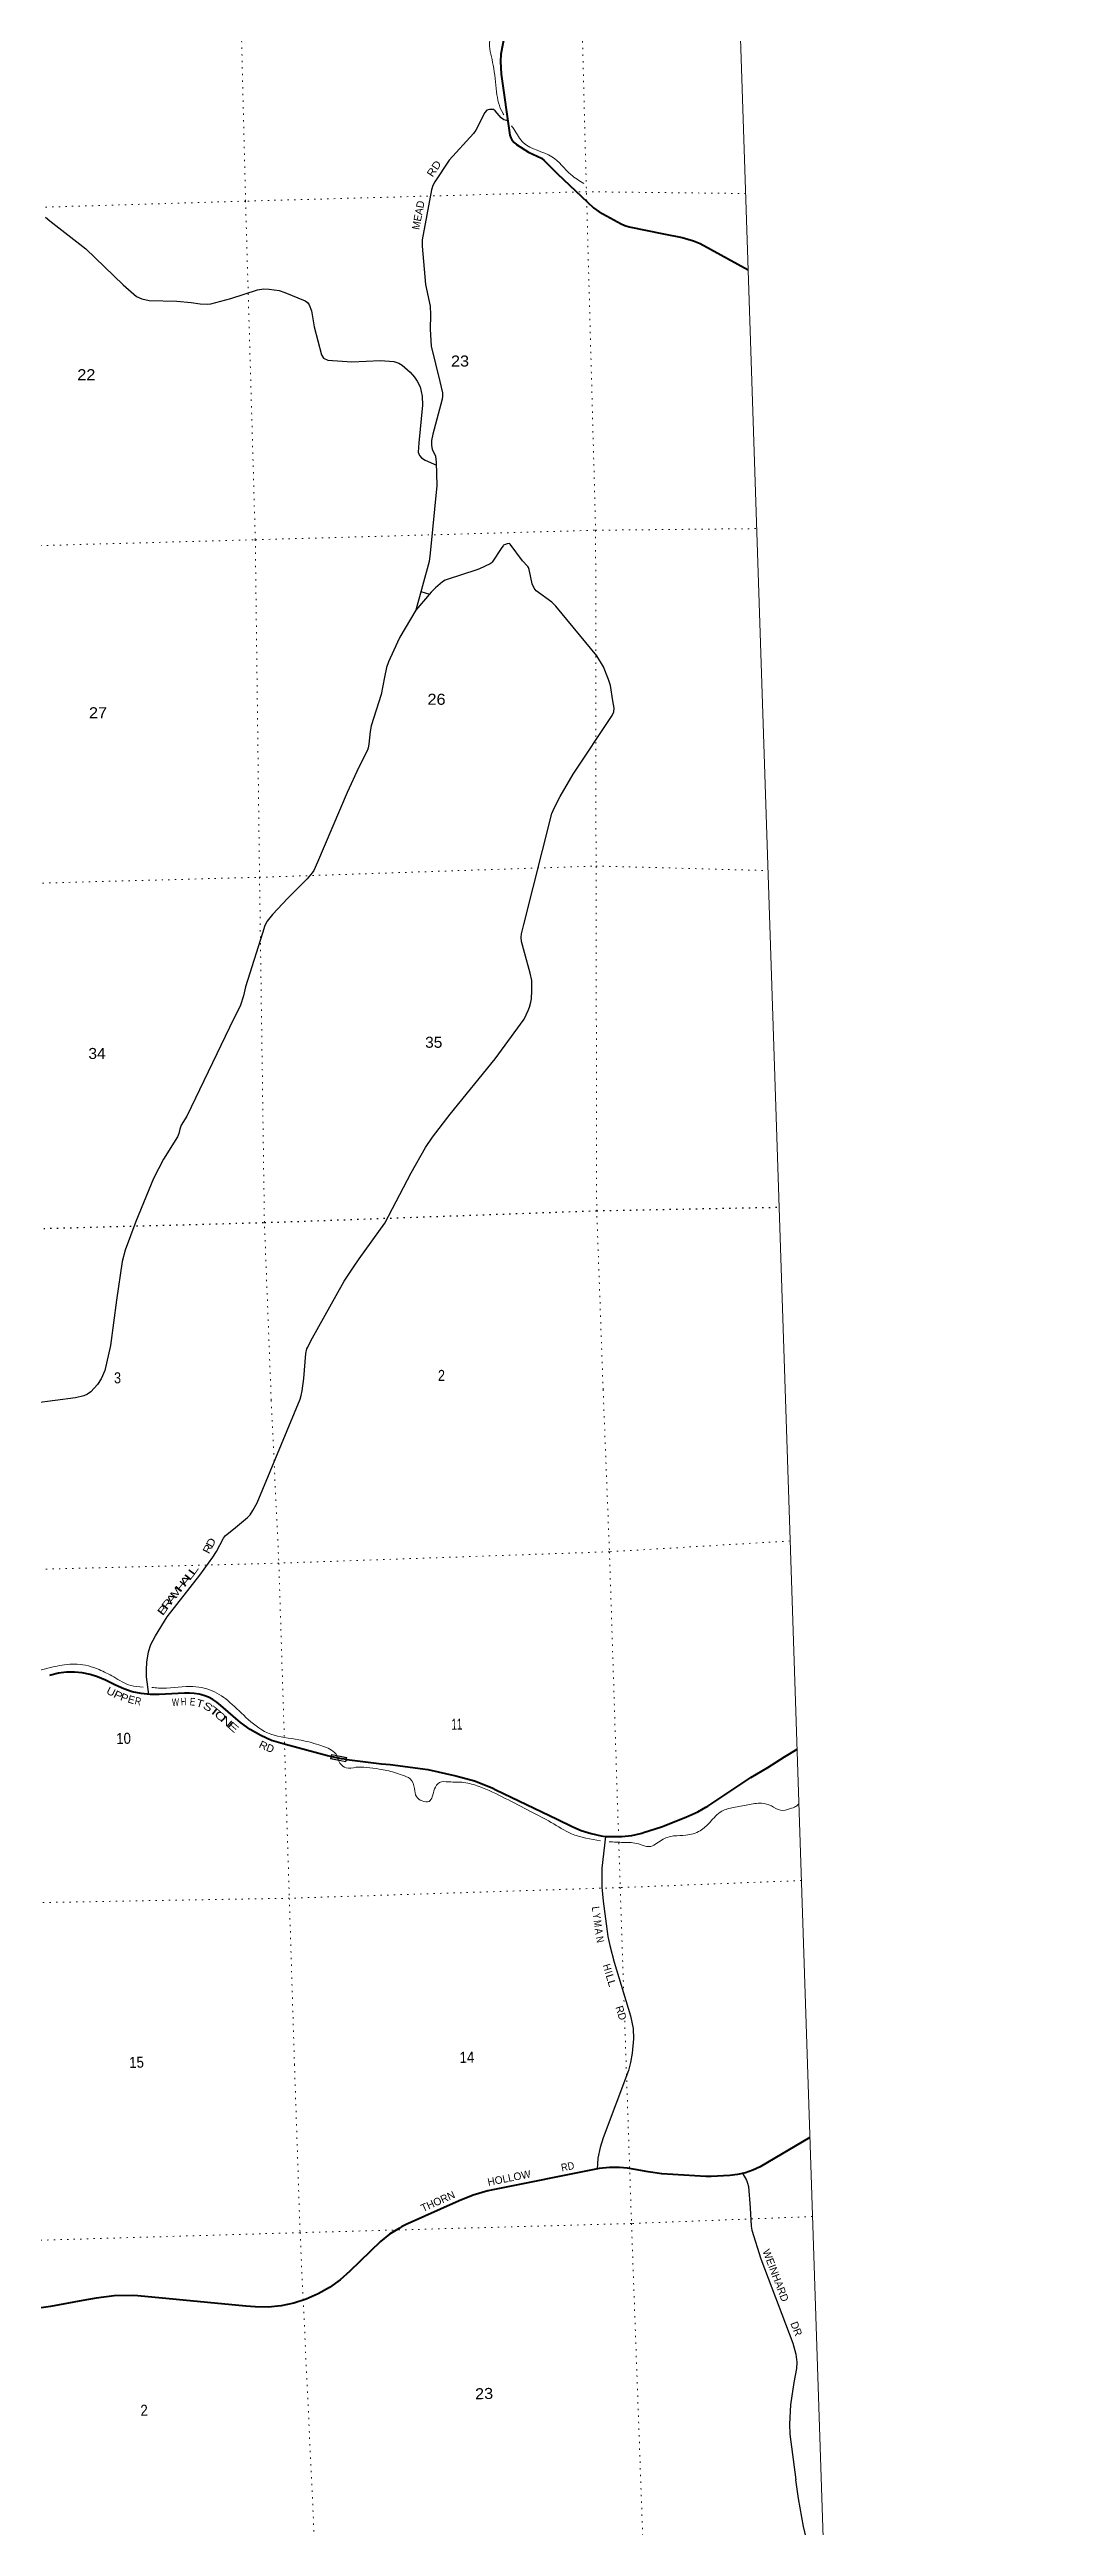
# Model space of a CAD drawing. Header units: feet. Extents: x 505285 to 763886, y -543582 to -353855.
# Drawn here: x 747702 to 763886, y -417689 to -378400 of the extents above; entities that cross this region are included whole.
import ezdxf
from ezdxf.enums import TextEntityAlignment as Align

# ---------------------------------------------------------------- set-up
doc = ezdxf.new("R2010")
doc.units = ezdxf.units.FT
doc.header["$LTSCALE"] = 70
doc.linetypes.add('DOTTED', pattern=[1.5, 0.3, -1.2])
for name, color, linetype, lineweight in [('26', 7, 'Continuous', 40), ('27', 7, 'Continuous', 13), ('29', 7, 'Continuous', 25), ('30', 7, 'Continuous', 13), ('39', 7, 'Continuous', 13), ('4', 7, 'Continuous', 13), ('6', 7, 'DOTTED', 25), ('61', 7, 'Continuous', 13), ('7', 7, 'DOTTED', 13)]:
    doc.layers.add(name, color=color, linetype=linetype, lineweight=lineweight)

msp = doc.modelspace()

# ---------------------------------------------------------------- linework, layer by layer
at = {"layer": '26'}
for points in [[(754949.76, -377983.5), (754857.69, -378472.68), (754850.58, -378591.14), (754861.4, -378788.09), (754999.01, -379755.74), (755011.86, -379798.17), (755030.99, -379834.34), (755065.01, -379872.64), (755102.33, -379905.07), (755296.77, -380024.96), (755501.96, -380123.68), (755543.71, -380157.07), (755755.49, -380372.99), (756327, -380912.3), (756416.27, -380974.74), (756764.97, -381166.22), (756822.38, -381191.75), (756888.23, -381212.35), (757434.92, -381323.65), (757731.44, -381383.5), (757911.04, -381436.42), (758013.81, -381477.86), (758777.7, -381893.88)], [(752413.98, -405524.82), (752328.37, -405511.09), (752255.02, -405496.06), (752107.44, -405463.34), (751441.08, -405286.82), (751403.66, -405277.36), (751222.74, -405219.31), (751048.89, -405142.66), (750883.99, -405048.26), (750729.87, -404937.15), (750414.35, -404664.78), (750354.25, -404615.37), (750289.31, -404572.52), (750220.25, -404536.68), (750147.83, -404508.27), (750072.82, -404487.58), (749996.07, -404474.84), (749918.41, -404470.19), (749841.78, -404473.59), (749437.02, -404492.37), (749294.31, -404492.24), (749152.39, -404477.19), (749012.82, -404447.4), (748877.13, -404403.18), (748746.81, -404345.01), (748723.43, -404332.79), (748589.44, -404266.11), (748464.06, -404209.55), (748343.91, -404172.76), (748220.57, -404148.73), (748095.4, -404137.73), (747969.76, -404139.87), (747845.03, -404155.13), (747722.58, -404183.35), (747700.02, -404190.05)], [(752413.98, -405524.82), (752964.8, -405593.46), (753100.68, -405602.3), (753698.99, -405684.4), (754144.89, -405779.9), (754437.04, -405862.45), (754718.96, -405975.08), (754778.17, -406003.23), (755747.15, -406470.04), (755994.94, -406592.17), (756130.58, -406650.27), (756286.23, -406699.27), (756446.14, -406731.73), (756515.11, -406745.2), (756608.58, -406747.3), (756771.74, -406745.81), (756933.86, -406727.26), (757068.16, -406697.42), (757093.26, -406691.85), (757118.16, -406683.8), (757402.11, -406592.02), (757789.34, -406437.23), (757979.24, -406351.57), (758103.53, -406281.73), (758136.75, -406261.58), (758818.64, -405810.15), (759088.32, -405647.87), (759352.38, -405479.98), (759551.17, -405360.8)], [(759754.58, -411520.27), (758966.71, -411985.13), (758852.03, -412038.16), (758732.44, -412078.92), (758609.25, -412106.95), (758488.57, -412121.62), (758192.71, -412135.68), (758103.55, -412135.76), (757406.87, -412095.23), (757191.51, -412064.48), (756983.14, -412024.49), (756863.03, -412006), (756736.92, -411994.73), (756576.01, -411995.44), (756416.06, -412012.97), (754701.66, -412352.34), (754653.97, -412364.63), (754649.17, -412365.74), (754417.22, -412432.85), (754193.56, -412523.83), (753353.97, -412899.48), (753279.72, -412938.21), (753249.57, -412954.84), (753091.97, -413055.04), (752945.71, -413171.16), (752462.73, -413638.9), (752308.27, -413776.46), (752140.27, -413897.12), (751960.58, -413999.56), (751771.17, -414082.66), (751574.11, -414145.5), (751371.56, -414187.4), (751165.75, -414207.9), (750958.91, -414206.77), (750812.37, -414192.8), (749098.48, -414029.56), (749008.71, -414025.08), (748724.09, -414030.52), (748441.59, -414065.68), (748229.97, -414106.86), (747714.78, -414201.14), (747533.89, -414227.6)]]:
    msp.add_lwpolyline(points, dxfattribs=at)
at = {"layer": '29'}
msp.add_line((753588.74, -386998.69), (753726.8, -387036.48), dxfattribs=at)
for points in [[(754967.22, -379532.21), (754901.77, -379515.52), (754863.1, -379481.61), (754765.89, -379371.71), (754737.41, -379351.06), (754677.28, -379351.06), (754633.19, -379363.1), (754602.42, -379398.6), (754460.02, -379676.5), (754420.72, -379732.13), (754038.89, -380155.75), (753811.39, -380498.27), (753779.32, -380554.43), (753757.73, -380626.9), (753608.94, -381416.83), (753608.51, -381516.94), (753663.72, -382127.28), (753737.22, -382467.77), (753743.27, -382606.07), (753733.65, -382833.81), (753753.23, -383102.98), (753891.13, -383662.61), (753932.23, -383842.58), (753931.63, -383899.77), (753923.61, -383943.89), (753885.44, -384101.6), (753778.51, -384501.26), (753759.25, -384601.73), (753755.24, -384681.96), (753767.27, -384738.11), (753819.38, -384850.43), (753832.97, -384942.53), (753843.49, -385316.64), (753735.49, -386390.67), (753717.2, -386519.13), (753510.45, -387290.97)], [(747637.37, -381056.34), (747704.01, -381115.96), (748276.47, -381563.15), (748871.19, -382129.63), (749080.68, -382314.78), (749163.21, -382355.43), (749280.77, -382379.42), (749717.69, -382390.88), (749946.55, -382410.4), (750089.23, -382431.64), (750197.65, -382437.33), (750257.6, -382431.64), (750575.72, -382349.85), (751000.45, -382212.71), (751099.44, -382194.98), (751183.62, -382198.99), (751343.97, -382223.06), (751430.16, -382252.56), (751752.3, -382384.11), (751788.94, -382411.59), (751817, -382451.7), (751854.93, -382544.18), (751896.13, -382798.63), (752010.68, -383240.16), (752043.5, -383294.07), (752111.28, -383327.83), (752492.57, -383354.99), (752948.54, -383331.68), (753159.94, -383346.21), (753238.12, -383374.3), (753293.16, -383408.23), (753420.51, -383514.69), (753488.66, -383594.91), (753530.53, -383658.99), (753576.85, -383751.35), (753608.92, -383899.76), (753615.31, -384038.99), (753558, -384636.5), (753546.79, -384786.25), (753567.72, -384839.52), (753598.9, -384874.49), (753653.97, -384915.52), (753838.33, -384990.69)], [(751674.12, -399809.11), (751689.77, -399750.17), (751703.8, -399677.97), (751732.11, -399478.82), (751767.05, -399083.26), (751781.97, -399008.1), (751793.99, -398984.03), (751846.11, -398879.74), (752371.69, -397936.42), (752531.6, -397696.43), (752611.78, -397584.11), (753016.8, -397017.88), (753434.88, -396216.65), (753663.88, -395813.45), (753770.31, -395650.7), (754051.63, -395286.86), (754767.96, -394408.52), (755224.98, -393781.29), (755291.64, -393641.07), (755311.72, -393589.55), (755331.72, -393512.71), (755343.75, -393456.55), (755346.34, -393324.85), (755347.76, -393167.74), (755322.64, -393051.77), (755229.32, -392724.36), (755184.33, -392548.52), (755179.39, -392481.82), (755183.4, -392425.66), (755222.78, -392277.67), (755665.98, -390517.54), (755706.54, -390420.04), (755796.54, -390246.02), (756004.88, -389891.72), (756621.63, -388961.93), (756646.59, -388903.79), (756650.6, -388847.63), (756633.19, -388732.11), (756592.33, -388489.73), (756562.41, -388394.36), (756482.23, -388193.8), (756376.77, -388016.91), (755727.69, -387226.55), (755666.45, -387166.93), (755416.45, -386983.97), (755381.83, -386942.3), (755353.37, -386877.11), (755304.9, -386649.04), (755296.65, -386617.39), (755285.62, -386601.34), (755200.83, -386509.14), (755005.15, -386245.09), (754997.5, -386238.32), (754987.98, -386236.32), (754955, -386242.52), (754913.81, -386254.37), (754899.29, -386262.39), (754891.77, -386270.42), (754872.48, -386299.26), (754715.89, -386531.14), (754704.86, -386544.18), (754687.5, -386558.27), (754519.47, -386637.44), (754473.92, -386655.06), (754002.84, -386806.92), (753971.82, -386818.61), (753929.66, -386844.04), (753821.42, -386936.29), (753750.84, -387008.21), (753510.45, -387290.97), (753256.11, -387719.07), (753215.12, -387797.69), (753072.81, -388112.57), (753043.44, -388204.33), (753013.61, -388355.82)], [(753013.61, -388355.82), (752959.32, -388631.51), (752800.96, -389125.27), (752782.19, -389217.66), (752765.13, -389418.19), (752754.13, -389474.38), (752742.1, -389514.5), (752607.16, -389783.1), (752418.18, -390185.14), (751950.54, -391289.76), (751892.25, -391419.84), (751864.19, -391459.95), (751783.74, -391554.28), (751479.99, -391863.04), (751234.86, -392119.77), (751150.63, -392226.1), (751114.55, -392294.29), (751074.9, -392414.28), (750806.54, -393269.54), (750775.8, -393409.41), (750726.46, -393555.69), (750554.2, -393910.95), (749876.75, -395317.57), (749786.63, -395463.17), (749764.59, -395525.35), (749750.56, -395593.54), (749727.82, -395648), (749507.47, -396002.64), (749351.86, -396309.11), (749070.52, -396987.6), (748900.7, -397442.71), (748854.14, -397625.96), (748763.21, -398238.53), (748667.21, -398955.92), (748576.24, -399353.11), (748521.87, -399484.43), (748461.74, -399576.69), (748357.51, -399689.01), (748305.4, -399729.12), (748243.07, -399755.32), (748111.73, -399785.3), (747146.87, -399913.64)], [(749273.49, -404490.51), (749236.64, -404214.28), (749236.64, -404098.4), (749245.54, -403978.05), (749272.28, -403813.16), (749307.92, -403701.72), (749379.2, -403563.57), (749566.32, -403260.49), (750083.13, -402600.86), (750288.07, -402315.62), (750345.99, -402222.01), (750457.37, -402012.54), (750493.01, -401972.42), (750617.76, -401869.92), (750840.52, -401682.73), (750880.61, -401642.61), (750925.17, -401575.75), (750992, -401450.97), (751674.12, -399809.11)], [(756515.11, -406745.2), (756458.58, -407245.01), (756458.59, -407548.08), (756476.4, -407770.94), (756552.15, -408332.5), (756583.33, -408475.14), (756650.17, -408738.09), (756913.02, -409589.38), (756953.13, -409789.92), (756957.57, -409954.85), (756939.76, -410182.14), (756913.02, -410329.23), (756881.84, -410454.01), (756476.4, -411523.7), (756431.87, -411675.22), (756396.21, -411844.6), (756382.52, -412020.46)], [(758693.41, -412093.86), (758748.59, -412194.43), (758768.64, -412243.46), (758779.78, -412294.71), (758806.51, -412633.44), (758822.11, -412927.61), (758833.24, -412990), (758975.81, -413444.61), (759483.71, -414781.71), (759532.72, -414955.53), (759546.08, -415084.78), (759541.63, -415182.84), (759501.53, -415405.69), (759448.07, -415762.24), (759430.25, -416065.32), (759439.16, -416225.77), (759534.15, -416951.5)], [(759986.07, -418505.25), (759893.59, -418338.39), (759813.4, -418182.39), (759737.66, -418008.57), (759706.47, -417910.52), (759653.01, -417687.67), (759577.27, -417246.43), (759534.15, -416951.5)]]:
    msp.add_lwpolyline(points, dxfattribs=at)
at = {"layer": '39'}
for points in [[(754838.38, -377832.22), (754676.69, -378303.37), (754734.89, -378645.59), (754788.08, -379072.58), (754886.03, -379405.28), (754904.1, -379432.92)], [(755025.26, -379608.8), (755065.62, -379666.5), (755215.42, -379878.48), (755664.14, -380099.59), (755966.75, -380382.46), (756174.17, -380523.85)], [(745341.17, -404390.59), (745437.71, -404346.65), (745561.84, -404326.84), (745722.57, -404388.36), (745976.16, -404461.18), (746153.02, -404455.87), (746378.82, -404404.86), (746666.86, -404349.97), (747335.33, -404167.04), (747820.45, -404041.89), (748141.36, -404010.14), (748485.92, -404098.32), (748718.65, -404213.98), (748988.14, -404348.65), (749184.33, -404374.73)], [(749323.35, -404379.65), (749429.88, -404389.67), (749932.09, -404366.55), (750280.02, -404432.51), (750561.04, -404617.1), (750852.72, -404889.83), (751207.52, -405120.45), (751652.69, -405209.63), (751970.89, -405290.56), (752195.22, -405394.41), (752257.88, -405457.96)], [(752257.88, -405457.96), (752305.3, -405580.1), (752404.08, -405655.55), (752556.7, -405646.95), (752726.81, -405647.83), (752929.69, -405675.97), (753168.62, -405729.11), (753294.65, -405773.59), (753418.96, -405828.16), (753485.95, -405984.99), (753517.88, -406112.71), (753606.37, -406180.43), (753717.2, -406187.15), (753769.39, -406115.22), (753805.91, -405989.46), (753881.45, -405890.68), (754029.94, -405878.18), (754271.58, -405887.01), (754512.88, -405952.15), (755327.22, -406349.94), (755654.11, -406521.08), (755975.22, -406700.44), (756437.34, -406813.43)], [(756571.59, -406826.74), (756800, -406838.55), (757040.05, -406861.5), (757208.28, -406904.7), (757404.41, -406802.31), (757595.57, -406736.25), (757790.34, -406724.37), (758015.54, -406653.27), (758168.51, -406520), (758360.43, -406343.33), (758543.73, -406283.54), (758771.84, -406242.52), (758990.31, -406215.85), (759144.47, -406259.48), (759289.36, -406329.52), (759443.46, -406302.78), (759528.99, -406270.05), (759581.03, -406228.35)]]:
    msp.add_spline(points, degree=3, dxfattribs=at)
at = {"layer": '4'}
msp.add_lwpolyline([(505285.47, -360804.74), (536860.22, -360087.99), (568433.96, -359327.81), (600006.62, -358524.19), (631578.15, -357677.15), (663148.48, -356786.68), (694717.55, -355852.8), (726285.32, -354875.48), (757851.71, -353854.74), (763886.04, -536576.2), (732068.3, -537605.06), (700249.18, -538590.15), (668428.73, -539531.49), (636607.03, -540429.04), (604784.11, -541282.83), (572960.06, -542092.84), (541134.91, -542859.08), (509308.75, -543581.54)], close=True, dxfattribs=at)
msp.add_lwpolyline([(505285.47, -360804.74), (536860.22, -360087.99), (568433.96, -359327.81), (600006.62, -358524.19), (631578.15, -357677.15), (663148.48, -356786.68), (694717.55, -355852.8), (726285.32, -354875.48), (757851.71, -353854.74), (763886.04, -536576.2), (732068.3, -537605.06), (700249.18, -538590.15), (668428.73, -539531.49), (636607.03, -540429.04), (604784.11, -541282.83), (572960.06, -542092.84), (541134.91, -542859.08), (509308.75, -543581.54)], close=True, dxfattribs=at)
at = {"layer": '6'}
msp.add_lwpolyline([(727640.25, -397688.57), (730226.23, -397722.99), (735335, -397561.02), (740592.74, -397361.35), (745823.9, -397146.55), (751107.79, -397006.33), (756373.97, -396818.43), (759268.71, -396762.16)], dxfattribs=at)
at = {"layer": '61'}
for p, q in [((752169.8, -405441.33), (752415.2, -405489.08)), ((752415.2, -405489.08), (752400.88, -405562.7))]:
    msp.add_line(p, q, dxfattribs=at)
msp.add_lwpolyline([(752400.88, -405562.7), (752155.48, -405514.95), (752169.8, -405441.33)], dxfattribs=at)
msp.add_lwpolyline([(752164.86, -405508.62), (752176.12, -405450.71), (752405.81, -405495.4), (752394.55, -405553.31)], close=True, dxfattribs=at)
at = {"layer": '7'}
for points in [[(755513.63, -353931.83), (755588.16, -359204.88), (755793.4, -364552.1), (755922.35, -370008.85), (756076.56, -375329.75), (756213.61, -380675.44), (756358.8, -386024.87), (756365.18, -391359.27), (756375.4, -396802.27), (756477.67, -399656.69)], [(751215.92, -399824.09), (751107.79, -397006.33), (751030.81, -391545.65), (750963.03, -386175.25), (750808.98, -380801.99), (750679, -375486.24), (750516.08, -370145.52), (750339.3, -364752.96), (750172.52, -359360.02), (750090.34, -354109.74)], [(758737.73, -380683.61), (756218.9, -380655.11), (750807.05, -380804.07), (745493.77, -380963.5), (740195.58, -381096.19), (734911.31, -381339.13), (729600.24, -381504.51), (727130.14, -381569.86)], [(727297, -386842.37), (729811.21, -386787.07), (735050.58, -386634.39), (740332.48, -386437.86), (745557.12, -386321.98), (750967.04, -386175.1), (756358.8, -386024.87), (758913.27, -385999.01)], [(727466.05, -392184.11), (730028.02, -392178.16), (735117.64, -391984.68), (740413.27, -391779.59), (745700.31, -391671.47), (751028.24, -391529.63), (756362.89, -391351.29), (759092.39, -391422.61)], [(751215.92, -399824.09), (751336.28, -402408.9), (751502.8, -407723.78), (751584.54, -410363.17), (751673.05, -413028.5), (751919.89, -418337.02), (752008.2, -421346.15), (752096.12, -423709.92), (752231.73, -428999.57), (752414.5, -434249.64), (752414.5, -434249.64), (752583.72, -439518.2), (752756.33, -444834.92), (752779.92, -445514.74)], [(756477.67, -399656.69), (756577.55, -402228.08), (756748.44, -407554.89), (756809.53, -409373.75)], [(759442.04, -402056.77), (756577.55, -402228.08), (751336.28, -402408.9), (746017.28, -402545.74), (740758.13, -402664.76), (735469.93, -402893.19), (730376.13, -403023.48), (729052.9, -402980.66)], [(759619.93, -407442.98), (756748.44, -407554.89), (751502.8, -407723.78), (746196.6, -407816.02), (740902.71, -407986.31), (735599.22, -408172.97), (730566.32, -408321.58), (727977.09, -408379.65)], [(756819.44, -409668.61), (756927.42, -412883.49), (757118.3, -418205.7), (757398.69, -423561.49), (757554.07, -428838.5), (757699.04, -434103.75), (757732.46, -436812.9), (757828.5, -439459.92), (757935.75, -442146.82), (758000.65, -444760.56), (758035.83, -445342.4)], [(759795.96, -412773.3), (756927.42, -412883.49), (751673.05, -413028.5), (746370.65, -413182.96), (741094.34, -413334.64), (735796.25, -413499.02), (730708.36, -413625.12), (728144.96, -413683.44)]]:
    msp.add_lwpolyline(points, dxfattribs=at)

# ---------------------------------------------------------------- texts
at = {"layer": '27'}
for s, rotation, width, p in [('U', 333.433, 1.15, (748649.31, -404500.67)), ('P', 334.238, 1.25, (748765.29, -404557.63)), ('P', 339.614, 1.1, (748868.02, -404598.19)), ('R', 348.816, 0.85, (749093.02, -404656.53)), ('W', 3.03, 0.65, (749701.43, -404674.31)), ('H', 2.648, 0.65, (749828.85, -404664.4)), ('E', 354.92, 0.8, (749963.63, -404666.69)), ('T', 343.91, 1.15, (750070.55, -404691.49)), ('S', 330.194, 1.35, (750182.86, -404738.22)), ('T', 321.692, 1.8, (750282.92, -404807.91)), ('O', 319.007, 1.45, (750372.1, -404882.58)), ('N', 319.007, 1.55, (750466.38, -404962.91)), ('E', 319.007, 1.65, (750572.54, -405054.99)), ('R', 335.094, 1.1, (751066.85, -405354.23))]:
    msp.add_text(s, height=120, rotation=rotation, dxfattribs=dict(at, width=width)).set_placement(p, align=Align.CENTER)
for s, rotation, p in [('E', 343.614, (748983.04, -404630.59)), ('D', 339.598, (751179.72, -405401.55))]:
    msp.add_text(s, height=120, rotation=rotation, dxfattribs=at).set_placement(p, align=Align.CENTER)
for s, rotation, p in [('HOLLOW', 11.451, (754658.39, -412288.16)), ('THORN', 24.105, (753621.87, -412702.42))]:
    msp.add_text(s, height=120, rotation=rotation, dxfattribs=at).set_placement(p)
at = {"layer": '27', "width": 0.9}
msp.add_text('RD', height=120, rotation=11.197, dxfattribs=at).set_placement((755824.29, -412058.75))
at = {"layer": '30'}
for s, rotation, width, p in [('RD', 56.408, 1.15, (753846.25, -380321.68)), ('R', 61.999, 1.2, (750259.99, -402210.32)), ('D', 61.999, 1.2, (750313.22, -402110.22)), ('H', 51.922, 1.4, (749830.61, -402811.24)), ('A', 51.922, 1.6, (749900.26, -402722.35)), ('L', 51.922, 1.8, (749969.3, -402634.22)), ('L', 54.303, 1.7, (750028.99, -402552.88)), ('B', 51.922, 1.6, (749543.95, -403185.89)), ('R', 51.922, 1.45, (749611.21, -403091.27)), ('A', 51.922, 1.6, (749679.64, -403008.55)), ('M', 51.922, 1.35, (749749.74, -402909.55)), ('L', 277.682, 0.95, (756302.47, -407902.85)), ('Y', 277.682, 0.85, (756317.37, -408013.35)), ('M', 277.682, 0.8, (756333.67, -408134.14)), ('A', 277.682, 0.9, (756350.16, -408256.34)), ('N', 282.33, 0.85, (756370.34, -408390.48)), ('H', 287.159, 0.9, (756485.18, -408837.06)), ('I', 287.159, 0.85, (756506.94, -408918.21)), ('L', 287.159, 1.15, (756531.35, -408996.67)), ('L', 287.159, 1.15, (756560.45, -409091.55))]:
    msp.add_text(s, height=120, rotation=rotation, dxfattribs=dict(at, width=width)).set_placement(p, align=Align.CENTER)
for s, rotation, p in [('MEAD', 79.333, (753605.72, -381037.72)), ('R', 287.159, (756688.55, -409506.4)), ('D', 287.159, (756722, -409614.73))]:
    msp.add_text(s, height=120, rotation=rotation, dxfattribs=at).set_placement(p, align=Align.CENTER)
for s, p in [('WEINHARD', (759002.39, -413319.39)), ('DR', (759443.88, -414466.47))]:
    msp.add_text(s, height=120, rotation=290.799, dxfattribs=at).set_placement(p)
at = {"layer": '7'}
for s, width, p in [('23', 1.1, (754065.79, -383427.85)), ('22', 1.1, (748141.53, -383644.48)), ('27', 1.1, (748326.74, -389006.66)), ('26', 1.1, (753693.09, -388793.38)), ('35', 1.05, (753655.43, -394234.05)), ('34', 1.05, (748317.12, -394411.69)), ('3', 0.85, (748723.93, -399556.48)), ('2', 0.85, (753859.44, -399518.49))]:
    msp.add_text(s, height=175, dxfattribs=dict(at, width=width)).set_placement(p)
for s, width, p in [('11', 0.65, (754076.6, -405053.28)), ('10', 0.9, (748759.81, -405279.23)), ('14', 0.9, (754204, -410337.13)), ('15', 0.9, (748965.88, -410417.34)), ('23', 1.1, (754450.4, -415672.83)), ('2', 0.9, (749144.99, -415934.68))]:
    msp.add_text(s, height=175, rotation=1.669, dxfattribs=dict(at, width=width)).set_placement(p)

doc.saveas('drawing.dxf')
